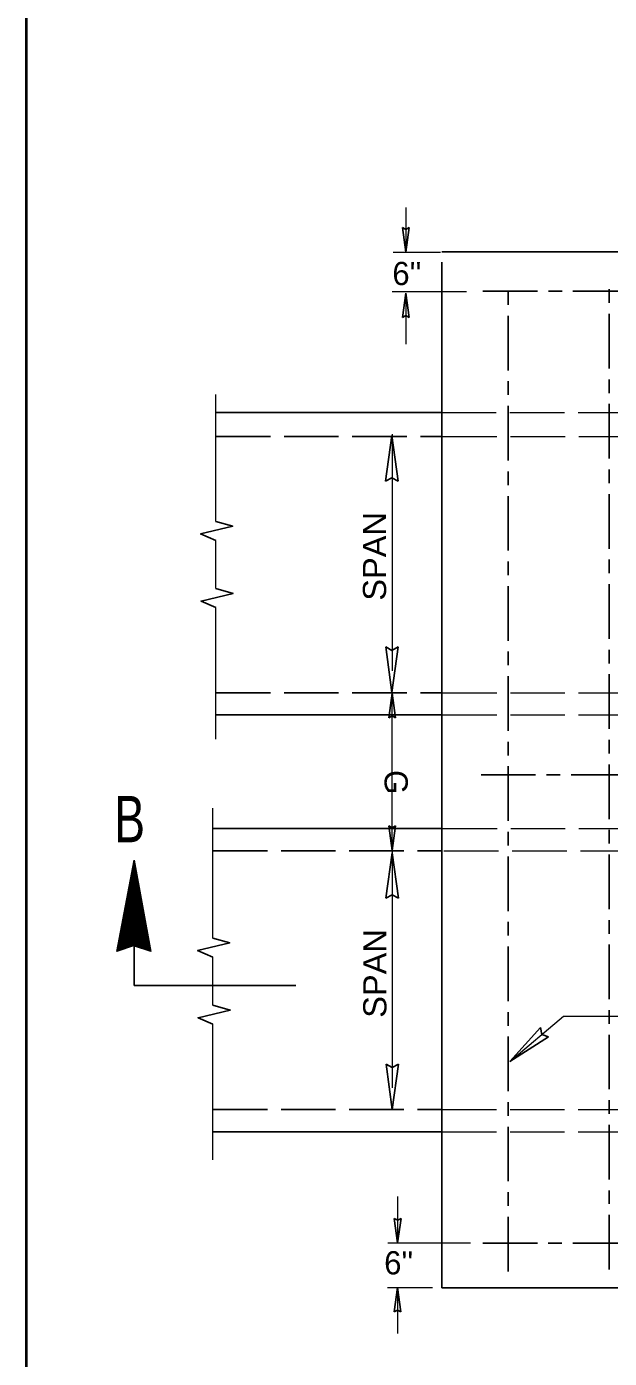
# Model space of a CAD drawing. Extents: x -48 to 160, y -10 to 186.
# Drawn here: x 25.86 to 38.04, y 14.5 to 42.3 of the extents above; entities that cross this region are included whole.
import ezdxf

# ---------------------------------------------------------------- set-up
doc = ezdxf.new("R2010")
doc.units = 0
doc.header["$LTSCALE"] = 0.19
doc.linetypes.add('LONG_DASH_SHORT_DASH', pattern=[9.9, 6, -1.2, 1.5, -1.2])
doc.linetypes.add('LONG_DASHED', pattern=[7.5, 6, -1.5])
doc.layers.add('1', color=7, linetype='Continuous', lineweight=13)

msp = doc.modelspace()

# ---------------------------------------------------------------- linework, layer by layer
at = {"layer": '1', "lineweight": 40}
msp.add_line((25.8609, -2.1444), (25.8609, 79.8492), dxfattribs=at)
at = {"layer": '1'}
for p, q in [((33.7839, 38.5323), (33.7839, 37.5985)), ((33.5185, 37.5985), (34.5093, 37.5985)), ((33.5012, 36.7735), (35.0482, 36.7735)), ((33.7839, 36.6362), (33.7839, 35.674)), ((29.815, 31.9741), (29.815, 34.627)), ((33.495, 33.7957), (33.495, 28.8581)), ((29.815, 30.5763), (29.815, 31.5772)), ((29.815, 27.4313), (29.815, 30.1812)), ((33.4973, 25.097), (33.4973, 28.3872)), ((29.7527, 23.2754), (29.7527, 25.9899)), ((33.5018, 25.0882), (33.5018, 20.1507)), ((28.1352, 24.7467), (28.0772, 24.7467)), ((28.1325, 24.7607), (28.0801, 24.7607)), ((28.0809, 23.1105), (28.0809, 24.7664)), ((28.1299, 24.7747), (28.0828, 24.7747)), ((28.1276, 24.7886), (28.0852, 24.7886)), ((28.1249, 24.8025), (28.0877, 24.8025)), ((28.1225, 24.8166), (28.0905, 24.8166)), ((28.1202, 24.8303), (28.093, 24.8303)), ((28.0949, 23.1156), (28.0949, 24.84)), ((28.1171, 24.8445), (28.096, 24.8445)), ((28.1148, 24.8586), (28.0985, 24.8586)), ((28.1122, 24.8724), (28.1011, 24.8724)), ((28.1095, 24.8863), (28.1037, 24.8863)), ((28.107, 24.9004), (28.1067, 24.9004)), ((28.1088, 23.1112), (28.1088, 24.8902)), ((28.1227, 23.1065), (28.1227, 24.8138)), ((28.1863, 24.4676), (28.0242, 24.4676)), ((28.025, 23.0915), (28.025, 24.4719)), ((28.1838, 24.4811), (28.0269, 24.4811)), ((28.1811, 24.4953), (28.0295, 24.4953)), ((28.1787, 24.5091), (28.0322, 24.5091)), ((28.1761, 24.5233), (28.0348, 24.5233)), ((28.1736, 24.5371), (28.0378, 24.5371)), ((28.0389, 23.0963), (28.0389, 24.5453)), ((28.171, 24.5512), (28.0402, 24.5512)), ((28.1685, 24.5653), (28.0427, 24.5653)), ((28.1657, 24.579), (28.0457, 24.579)), ((28.1633, 24.5932), (28.0481, 24.5932)), ((28.1607, 24.607), (28.0508, 24.607)), ((28.0529, 23.1011), (28.0529, 24.619)), ((28.1579, 24.6212), (28.0534, 24.6212)), ((28.1555, 24.6349), (28.0562, 24.6349)), ((28.1529, 24.6488), (28.0589, 24.6488)), ((28.1506, 24.6632), (28.0612, 24.6632)), ((28.1479, 24.6771), (28.064, 24.6771)), ((28.1454, 24.6909), (28.0667, 24.6909)), ((28.0671, 23.1058), (28.0671, 24.6926)), ((28.143, 24.7048), (28.0693, 24.7048)), ((28.1401, 24.7189), (28.072, 24.7189)), ((28.1377, 24.7327), (28.0746, 24.7327)), ((28.1367, 23.1017), (28.1367, 24.7375)), ((28.1507, 23.0974), (28.1507, 24.6612)), ((28.1646, 23.0927), (28.1646, 24.585)), ((28.1787, 23.0882), (28.1787, 24.5088)), ((28.2375, 24.1882), (27.9713, 24.1882)), ((28.2349, 24.2021), (27.9737, 24.2021)), ((28.2323, 24.216), (27.9767, 24.216)), ((28.2297, 24.2298), (27.9791, 24.2298)), ((28.2274, 24.244), (27.9818, 24.244)), ((27.983, 23.0768), (27.983, 24.2511)), ((28.2247, 24.2579), (27.9845, 24.2579)), ((28.2222, 24.2719), (27.9873, 24.2719)), ((28.2195, 24.2858), (27.9899, 24.2858)), ((28.217, 24.2997), (27.9924, 24.2997)), ((28.2146, 24.3138), (27.9952, 24.3138)), ((27.9972, 23.0818), (27.9972, 24.3247)), ((28.2121, 24.3276), (27.9975, 24.3276)), ((28.2095, 24.3417), (28.0004, 24.3417)), ((28.2069, 24.3558), (28.0029, 24.3558)), ((28.2044, 24.3697), (28.0057, 24.3697)), ((28.2014, 24.3834), (28.0083, 24.3834)), ((28.0108, 23.0865), (28.0108, 24.3983)), ((28.1993, 24.3975), (28.0108, 24.3975)), ((28.1964, 24.4113), (28.0138, 24.4113)), ((28.1939, 24.4252), (28.0162, 24.4252)), ((28.1914, 24.4395), (28.0191, 24.4395)), ((28.189, 24.4534), (28.0215, 24.4534)), ((28.1928, 23.0832), (28.1928, 24.4325)), ((28.2066, 23.0789), (28.2066, 24.3559)), ((28.2206, 23.0742), (28.2206, 24.28)), ((28.2345, 23.0698), (28.2345, 24.2034)), ((28.2862, 23.9226), (27.921, 23.9226)), ((28.2835, 23.9366), (27.9236, 23.9366)), ((28.2809, 23.9507), (27.9261, 23.9507)), ((27.9271, 23.0576), (27.9271, 23.9565)), ((28.2785, 23.9646), (27.9288, 23.9646)), ((28.2759, 23.9787), (27.9314, 23.9787)), ((28.2734, 23.9924), (27.9342, 23.9924)), ((28.2708, 24.0062), (27.9368, 24.0062)), ((28.2682, 24.0204), (27.9393, 24.0204)), ((27.9411, 23.0623), (27.9411, 24.0299)), ((28.2655, 24.0343), (27.9421, 24.0343)), ((28.2629, 24.0483), (27.9448, 24.0483)), ((28.2606, 24.0622), (27.9473, 24.0622)), ((28.2581, 24.0762), (27.9501, 24.0762)), ((28.2555, 24.0902), (27.9525, 24.0902)), ((27.9552, 23.067), (27.9552, 24.1037)), ((28.2528, 24.1041), (27.9554, 24.1041)), ((28.2505, 24.1181), (27.9581, 24.1181)), ((28.2478, 24.1322), (27.9607, 24.1322)), ((28.245, 24.1461), (27.9634, 24.1461)), ((28.2427, 24.1602), (27.9659, 24.1602)), ((28.2399, 24.1741), (27.9689, 24.1741)), ((27.9692, 23.0724), (27.9692, 24.1775)), ((28.2486, 23.0652), (28.2486, 24.1272)), ((28.2625, 23.0603), (28.2625, 24.0508)), ((28.2764, 23.0557), (28.2764, 23.9748)), ((28.3374, 23.6431), (27.8678, 23.6431)), ((28.3344, 23.6571), (27.8703, 23.6571)), ((27.8714, 23.0382), (27.8714, 23.662)), ((28.3321, 23.6712), (27.8732, 23.6712)), ((28.3296, 23.6851), (27.8758, 23.6851)), ((28.3271, 23.699), (27.8786, 23.699)), ((28.3245, 23.7132), (27.8812, 23.7132)), ((28.3222, 23.7272), (27.8837, 23.7272)), ((27.8852, 23.0432), (27.8852, 23.7357)), ((28.3193, 23.741), (27.8865, 23.741)), ((28.3167, 23.755), (27.8893, 23.755)), ((28.3144, 23.7689), (27.8919, 23.7689)), ((28.3115, 23.7829), (27.8943, 23.7829)), ((28.3091, 23.7969), (27.8969, 23.7969)), ((27.8993, 23.048), (27.8993, 23.8092)), ((28.3067, 23.8108), (27.8996, 23.8108)), ((28.3039, 23.8251), (27.9022, 23.8251)), ((28.3017, 23.8387), (27.905, 23.8387)), ((28.2989, 23.8528), (27.9077, 23.8528)), ((28.2963, 23.8668), (27.9104, 23.8668)), ((28.2938, 23.8807), (27.9129, 23.8807)), ((27.9131, 23.053), (27.9131, 23.8827)), ((28.2912, 23.8947), (27.9155, 23.8947)), ((28.2885, 23.9087), (27.9182, 23.9087)), ((28.2903, 23.0513), (28.2903, 23.8982)), ((28.3043, 23.0466), (28.3043, 23.8221)), ((28.3182, 23.0422), (28.3182, 23.746)), ((28.3322, 23.0373), (28.3322, 23.6695)), ((28.3884, 23.3637), (27.8149, 23.3637)), ((27.8157, 23.0189), (27.8157, 23.3674)), ((28.3859, 23.3777), (27.8174, 23.3777)), ((28.3834, 23.3917), (27.8203, 23.3917)), ((28.3808, 23.4057), (27.8227, 23.4057)), ((28.378, 23.4199), (27.8254, 23.4199)), ((28.3754, 23.4337), (27.8282, 23.4337)), ((27.8293, 23.0235), (27.8293, 23.441)), ((28.3732, 23.4477), (27.8308, 23.4477)), ((28.3707, 23.4616), (27.8334, 23.4616)), ((28.3677, 23.4756), (27.836, 23.4756)), ((28.3656, 23.4895), (27.8389, 23.4895)), ((28.3627, 23.5036), (27.8414, 23.5036)), ((27.8435, 23.0289), (27.8435, 23.5147)), ((28.3603, 23.5177), (27.8442, 23.5177)), ((28.3577, 23.5317), (27.8466, 23.5317)), ((28.3552, 23.5457), (27.8493, 23.5457)), ((28.3525, 23.5595), (27.852, 23.5595)), ((28.35, 23.5735), (27.8546, 23.5735)), ((27.8574, 23.0335), (27.8574, 23.5882)), ((28.3475, 23.5873), (27.8574, 23.5873)), ((28.3451, 23.6013), (27.86, 23.6013)), ((28.3422, 23.6153), (27.8626, 23.6153)), ((28.3397, 23.6292), (27.8654, 23.6292)), ((28.3462, 23.0326), (28.3462, 23.5933)), ((28.3603, 23.028), (28.3603, 23.5168)), ((28.3743, 23.0235), (28.3743, 23.4409)), ((28.3882, 23.0189), (28.3882, 23.3644)), ((28.0052, 23.0843), (27.7619, 23.0843)), ((28.0457, 23.0984), (27.7645, 23.0984)), ((28.0862, 23.1125), (27.767, 23.1125)), ((28.432, 23.1265), (27.7699, 23.1265)), ((28.4294, 23.1404), (27.7724, 23.1404)), ((27.7736, 23.0047), (27.7736, 23.1465)), ((28.4265, 23.1544), (27.7751, 23.1544)), ((28.4244, 23.1683), (27.7777, 23.1683)), ((28.422, 23.1822), (27.7804, 23.1822)), ((28.419, 23.1962), (27.7831, 23.1962)), ((28.4167, 23.2102), (27.7858, 23.2102)), ((27.7877, 23.0095), (27.7877, 23.2202)), ((28.4142, 23.2242), (27.7885, 23.2242)), ((28.4112, 23.2379), (27.791, 23.2379)), ((28.4089, 23.2521), (27.7935, 23.2521)), ((28.4066, 23.266), (27.7965, 23.266)), ((28.4037, 23.28), (27.7989, 23.28)), ((27.8015, 23.0141), (27.8015, 23.2938)), ((28.4012, 23.2938), (27.8015, 23.2938)), ((28.3986, 23.308), (27.8042, 23.308)), ((28.3961, 23.3221), (27.807, 23.3221)), ((28.3936, 23.3359), (27.8097, 23.3359)), ((28.391, 23.3498), (27.8123, 23.3498)), ((28.4343, 23.1125), (28.1051, 23.1125)), ((28.437, 23.0984), (28.1474, 23.0984)), ((28.4396, 23.0843), (28.1895, 23.0843)), ((28.4022, 23.0141), (28.4022, 23.2883)), ((28.416, 23.0096), (28.416, 23.2117)), ((28.4301, 23.005), (28.4301, 23.1357)), ((27.7456, 22.9951), (27.7456, 22.9995)), ((27.7627, 23.0007), (27.7458, 23.0007)), ((27.803, 23.0147), (27.7486, 23.0147)), ((27.8435, 23.0286), (27.7512, 23.0286)), ((27.884, 23.0426), (27.7539, 23.0426)), ((27.9243, 23.0564), (27.7565, 23.0564)), ((27.9648, 23.0706), (27.7592, 23.0706)), ((27.7597, 22.9996), (27.7597, 23.0732)), ((28.4422, 23.0706), (28.2321, 23.0706)), ((28.4449, 23.0564), (28.2739, 23.0564)), ((28.4473, 23.0426), (28.3167, 23.0426)), ((28.4501, 23.0286), (28.3587, 23.0286)), ((28.4523, 23.0147), (28.4011, 23.0147)), ((28.4549, 23.0007), (28.4432, 23.0007)), ((28.444, 23.0004), (28.444, 23.0592)), ((29.7527, 21.8777), (29.7527, 22.8785)), ((29.7527, 18.6456), (29.7527, 21.4826)), ((35.9553, 20.6996), (37.0788, 21.6462)), ((37.0788, 21.6462), (42.126, 21.6462)), ((33.6127, 17.8796), (33.6127, 16.9141)), ((33.4107, 16.9141), (35.1335, 16.9141)), ((33.4038, 15.9834), (34.338, 15.9834)), ((33.6127, 15.9834), (33.6127, 15.0213))]:
    msp.add_line(p, q, dxfattribs=at)
at = {"layer": '1', "lineweight": 25}
for p, q in [((33.7842, 37.5986), (33.714, 38.1095)), ((33.7842, 37.5986), (33.8543, 38.1095)), ((71.732, 37.6064), (34.5373, 37.6064)), ((34.5373, 15.9762), (34.5373, 37.389)), ((33.7837, 36.7435), (33.7135, 36.2326)), ((33.7837, 36.7435), (33.8538, 36.2326)), ((29.815, 34.2474), (34.5337, 34.2474)), ((33.4906, 33.7659), (33.3597, 32.8144)), ((33.4906, 33.7659), (33.6212, 32.8144)), ((33.4944, 28.4028), (33.3637, 29.3547)), ((33.4944, 28.4028), (33.6251, 29.3547)), ((33.4971, 28.3871), (33.4269, 27.8762)), ((33.4971, 28.3871), (33.5673, 27.8762)), ((29.815, 27.9344), (34.5373, 27.9344)), ((33.4976, 25.1067), (33.4274, 25.6177)), ((33.4976, 25.1067), (33.5677, 25.6177)), ((29.7527, 25.5627), (34.5373, 25.5627)), ((33.4973, 25.0585), (33.3665, 24.107)), ((33.4973, 25.0585), (33.628, 24.107)), ((28.1051, 22.286), (28.1051, 23.8343)), ((28.1051, 22.286), (31.4841, 22.286)), ((35.9556, 20.6993), (36.5992, 21.4125)), ((35.9556, 20.6993), (36.7675, 21.2123)), ((33.5012, 19.6954), (33.3705, 20.6473)), ((33.5012, 19.6954), (33.6318, 20.6473)), ((29.7527, 19.2357), (34.5373, 19.2357)), ((33.6129, 16.9142), (33.5427, 17.4251)), ((33.6129, 16.9142), (33.6831, 17.4251)), ((33.6124, 15.9833), (33.5422, 15.4724)), ((33.6124, 15.9833), (33.6826, 15.4724)), ((34.5373, 15.9762), (71.732, 15.9762))]:
    msp.add_line(p, q, dxfattribs=at)
at = {"layer": '1', "linetype": 'LONG_DASH_SHORT_DASH', "lineweight": 25}
for p, q in [((38.0293, 16.3581), (38.0293, 36.9958)), ((35.3953, 36.7826), (71.4785, 36.7826)), ((35.922, 16.3182), (35.922, 36.9667)), ((35.3549, 26.6849), (71.4381, 26.6849)), ((35.3916, 16.9054), (71.4298, 16.9054))]:
    msp.add_line(p, q, dxfattribs=at)
at = {"layer": '1', "linetype": 'LONG_DASHED'}
for p, q in [((34.5337, 34.2471), (56.7347, 34.2471)), ((34.5476, 33.7483), (53.9755, 33.7483)), ((34.5442, 28.4001), (53.9755, 28.4001)), ((34.5442, 27.9344), (56.7347, 27.9344)), ((34.5512, 25.5627), (55.9833, 25.5627)), ((34.5799, 25.097), (53.9457, 25.097)), ((34.5373, 19.7014), (57.4742, 19.7014)), ((34.5373, 19.2357), (56.0797, 19.2357))]:
    msp.add_line(p, q, dxfattribs=at)
at = {"layer": '1', "linetype": 'LONG_DASHED', "lineweight": 25}
for p, q in [((29.815, 33.747), (34.5267, 33.747)), ((29.815, 28.4001), (34.5373, 28.4001)), ((29.7527, 25.097), (34.5373, 25.097)), ((29.7527, 19.7014), (34.5373, 19.7014))]:
    msp.add_line(p, q, dxfattribs=at)
at = {"layer": '1', "lineweight": 25}
for points in [[(33.714, 38.1095), (33.7849, 38.07), (33.8543, 38.1095)], [(33.8538, 36.2326), (33.7829, 36.2721), (33.7135, 36.2326)], [(33.6212, 32.8144), (33.4892, 32.8881), (33.3597, 32.8144)], [(29.815, 31.9741), (30.1664, 31.8743), (29.4967, 31.7134), (29.815, 31.5772)], [(29.815, 30.5763), (30.1762, 30.4742), (29.5065, 30.3132), (29.815, 30.1812)], [(33.6251, 29.3547), (33.493, 29.281), (33.3637, 29.3547)], [(33.5673, 27.8762), (33.4963, 27.9157), (33.4269, 27.8762)], [(33.4274, 25.6177), (33.4983, 25.5782), (33.5677, 25.6177)], [(33.628, 24.107), (33.4959, 24.1807), (33.3665, 24.107)], [(29.7527, 23.2754), (30.1041, 23.1757), (29.4343, 23.0147), (29.7527, 22.8785)], [(29.7527, 21.8777), (30.1139, 21.7755), (29.4442, 21.6145), (29.7527, 21.4826)], [(36.5992, 21.4125), (36.6278, 21.2642), (36.7675, 21.2123)], [(33.6318, 20.6473), (33.4997, 20.5736), (33.3705, 20.6473)], [(33.5427, 17.4251), (33.6137, 17.3856), (33.6831, 17.4251)], [(33.6826, 15.4724), (33.6117, 15.5119), (33.5422, 15.4724)]]:
    msp.add_lwpolyline(points, dxfattribs=at)
at = {"layer": '1'}
msp.add_lwpolyline([(27.7446, 22.9945), (28.1068, 24.9022), (28.456, 22.9964), (28.0952, 23.1159)], close=True, dxfattribs=at)

# ---------------------------------------------------------------- texts
for p in [(33.5028, 36.9097), (33.3316, 16.2569)]:
    msp.add_text("6''", height=0.484, dxfattribs=at).set_placement(p)
at = {"layer": '1', "width": 1.05}
for p in [(33.3715, 30.3207), (33.3783, 21.6133)]:
    msp.add_text('SPAN ', height=0.484, rotation=90, dxfattribs=at).set_placement(p)
at = {"layer": '1'}
msp.add_text('G', height=0.484, rotation=270, dxfattribs=at).set_placement((33.3398, 26.7838))
at = {"layer": '1', "width": 0.75}
msp.add_text('B', height=0.9679, dxfattribs=at).set_placement((27.6881, 25.2772))

doc.saveas('drawing.dxf')
